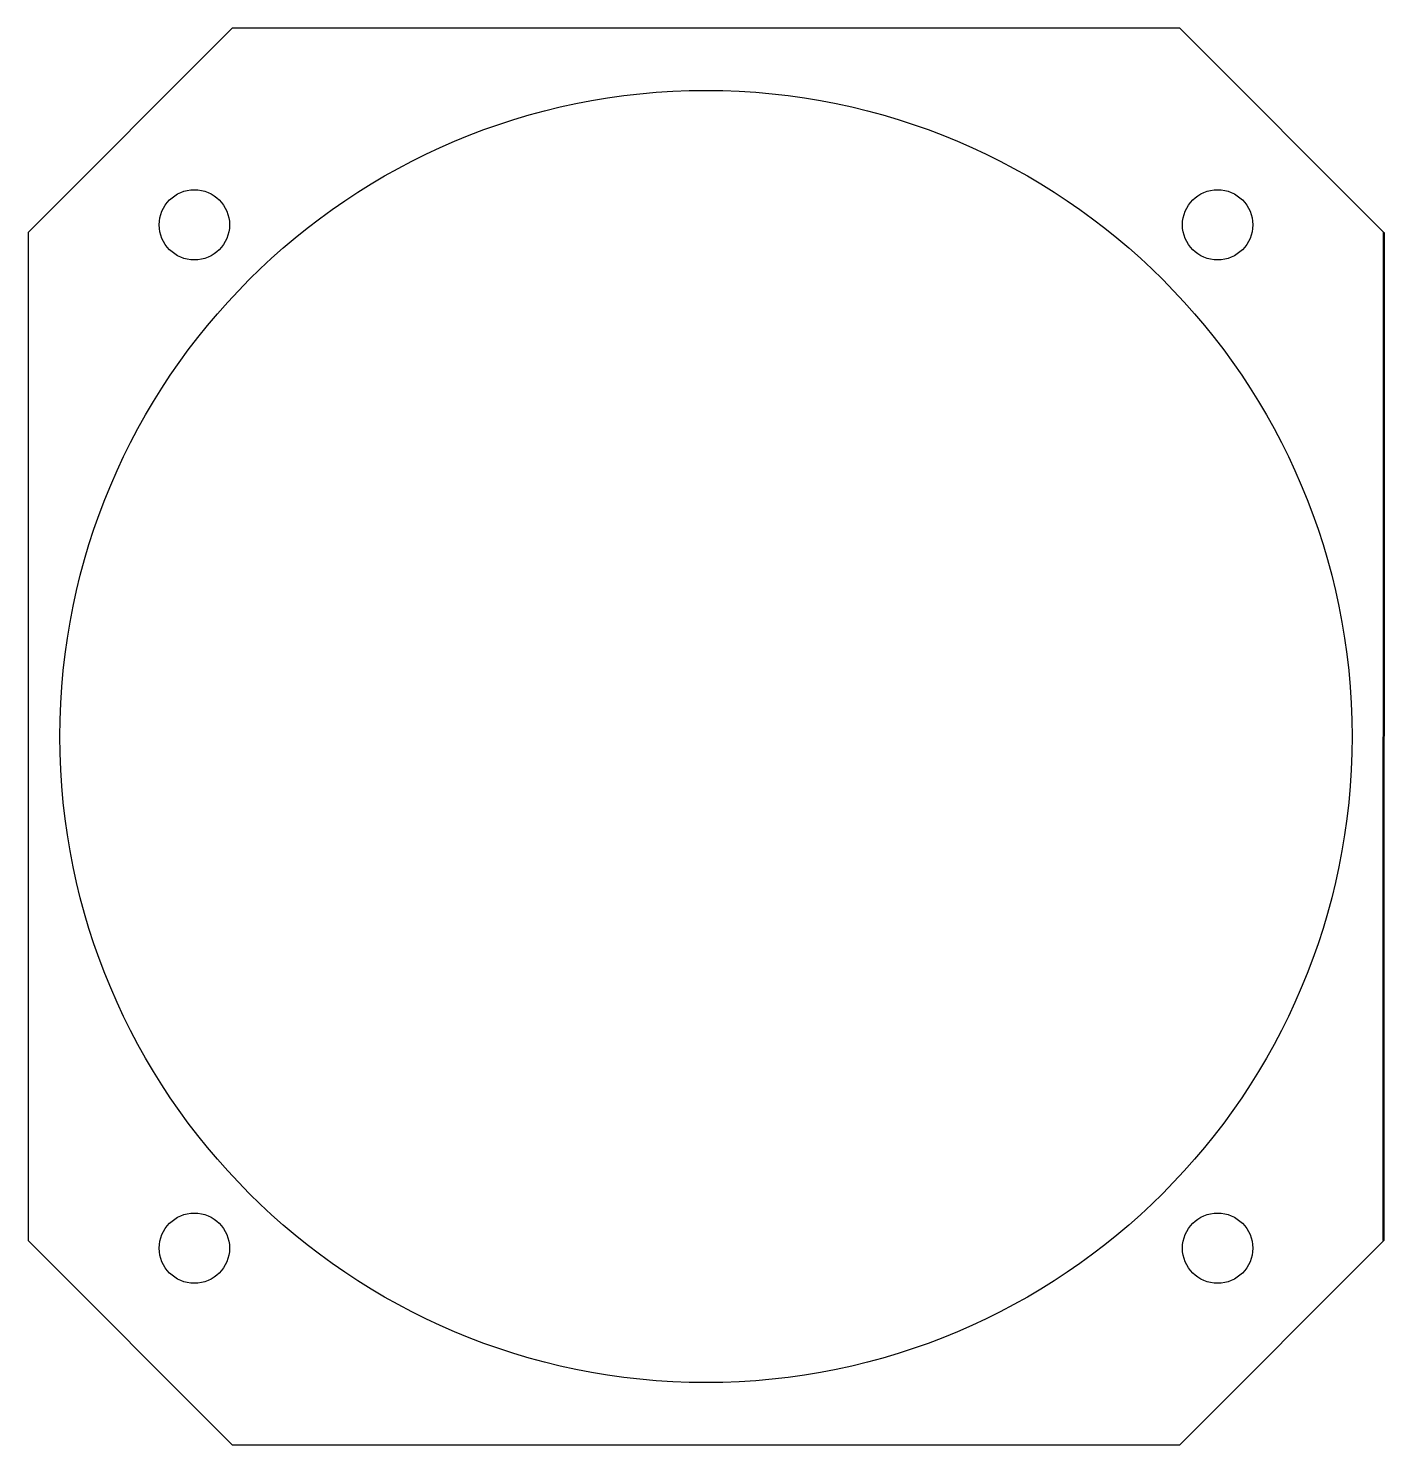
# Model space of a CAD drawing. Header units: inches. Extents: x -1.64 to 1.64, y -3.43 to 0.
import ezdxf

# ---------------------------------------------------------------- set-up
doc = ezdxf.new("R2010")
doc.units = ezdxf.units.IN
doc.header["$MEASUREMENT"] = 0
doc.layers.get('0').update_dxf_attribs({"linetype": 'CONTINUOUS'})

msp = doc.modelspace()

# ---------------------------------------------------------------- linework, layer by layer
for p, q in [((-1.639, -0.4934), (-1.1456, 0)), ((1.639, -0.4934), (1.1456, 0)), ((-1.639, -2.9318), (-1.1456, -3.4252)), ((1.639, -2.9318), (1.1456, -3.4252))]:
    msp.add_line(p, q)
at = {"color": 4}
for p, q in [((1.1456, 0), (-1.1456, 0)), ((-1.639, -0.4934), (-1.639, -2.9318)), ((-1.1456, -3.4252), (1.1456, -3.4252))]:
    msp.add_line(p, q, dxfattribs=at)
at = {"color": 4, "linetype": 'CONTINUOUS', "lineweight": 50}
msp.add_line((1.6387, -2.9318), (1.639, -0.4934), dxfattribs=at)
at = {"color": 4}
for centre, radius in [((0, -1.7126), 1.5625), ((-1.2374, -0.4752), 0.085), ((1.2374, -0.4752), 0.085), ((-1.2374, -2.95), 0.085), ((1.2374, -2.95), 0.085)]:
    msp.add_circle(centre, radius, dxfattribs=at)

doc.saveas('drawing.dxf')
